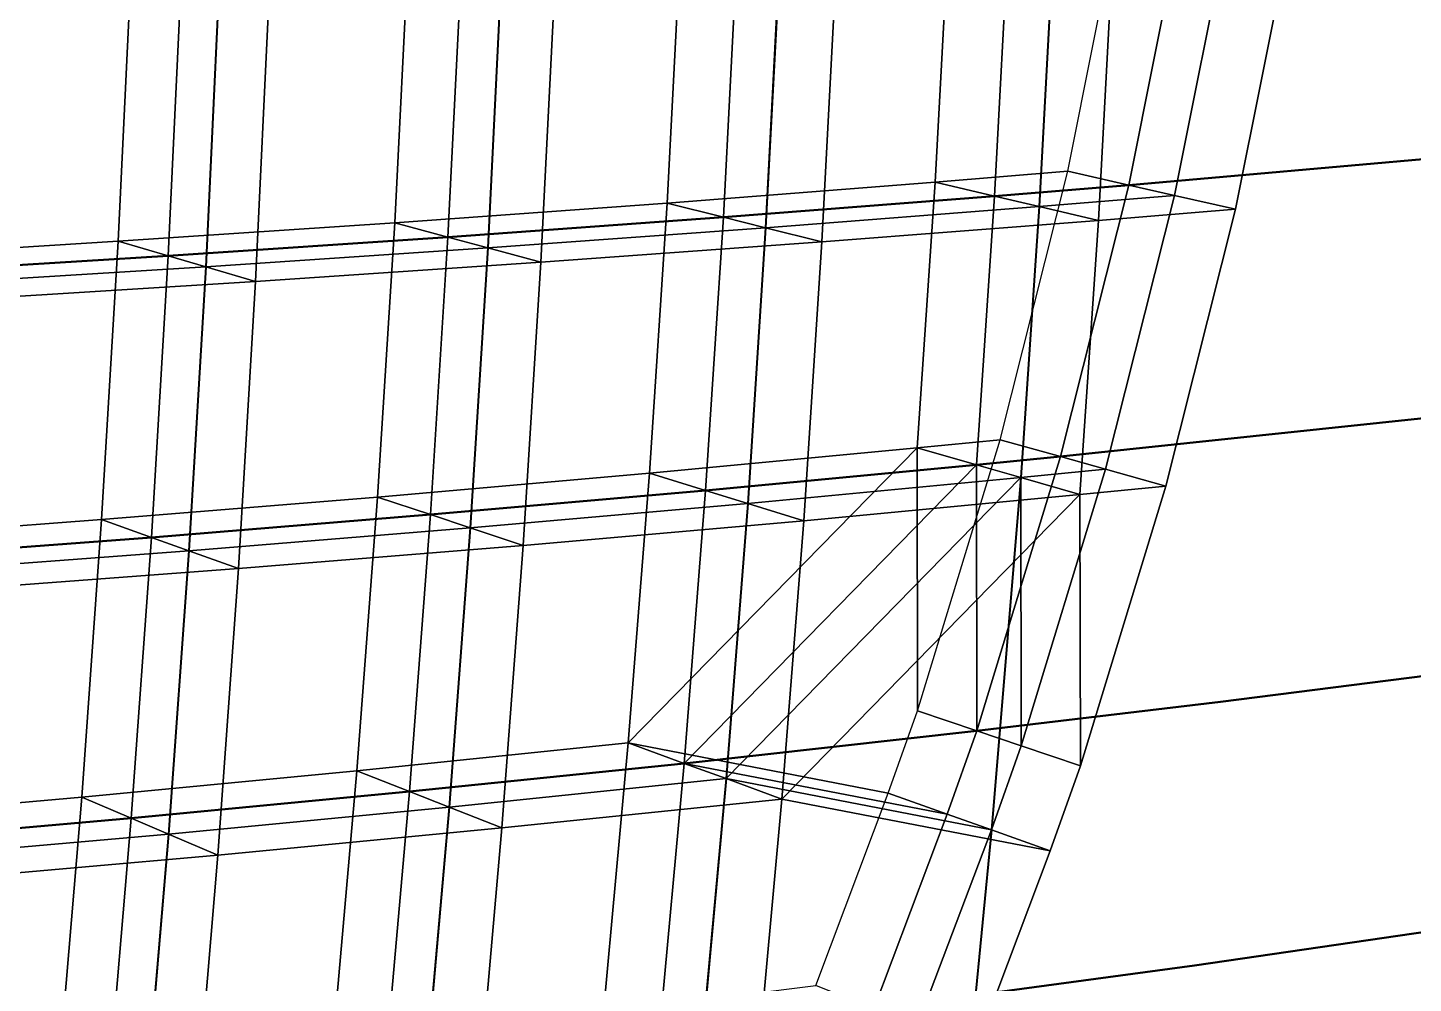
# Model space of a CAD drawing. Extents: x -25.3 to 28.3, y -25.5 to 26.5.
# Drawn here: x 14.375 to 19.096, y -6.808 to -3.554 of the extents above; entities that cross this region are included whole.
import ezdxf

# ---------------------------------------------------------------- set-up
doc = ezdxf.new("R2010")
doc.units = 0
doc.header["$MEASUREMENT"] = 0
doc.layers.add('LowerTendons', color=150, linetype='CONTINUOUS', lineweight=50)
doc.layers.add('UpperTendons', color=123, linetype='CONTINUOUS', lineweight=40)
doc.layers.add('TestBases', color=40, linetype='CONTINUOUS')

msp = doc.modelspace()

# ---------------------------------------------------------------- linework, layer by layer
at = {"layer": 'LowerTendons'}
for p, q in [((18.12614, -4.08992, 29.54193), (19.46743, -3.97234, 28.69233)), ((17.66858, -4.12744, 29.81267), (18.12614, -4.08992, 29.54193)), ((16.74488, -4.19924, 30.33126), (17.66858, -4.12744, 29.81267)), ((15.80615, -4.26712, 30.82154), (16.74488, -4.19924, 30.33126)), ((14.85325, -4.33102, 31.28312), (15.80615, -4.26712, 30.82154)), ((13.88706, -4.3909, 31.7156), (14.85325, -4.33102, 31.28312)), ((17.89325, -5.01444, 29.54145), (19.40428, -4.8546, 28.59925)), ((16.68421, -5.12994, 30.22136), (17.60672, -5.04285, 29.7083)), ((17.60672, -5.04285, 29.7083), (17.89325, -5.01444, 29.54145)), ((15.74702, -5.21225, 30.70625), (16.68421, -5.12994, 30.22136)), ((14.79602, -5.28971, 31.16259), (15.74702, -5.21225, 30.70625)), ((13.83207, -5.36227, 31.59003), (14.79602, -5.28971, 31.16259)), ((18.43827, -5.84957, 29.04862), (19.32826, -5.73652, 28.4872)), ((17.60789, -5.94832, 29.53963), (18.43827, -5.84957, 29.04862)), ((16.61127, -6.05913, 30.08924), (17.60789, -5.94832, 29.53963)), ((15.67597, -6.15547, 30.5677), (16.61127, -6.05913, 30.08924)), ((14.72727, -6.24611, 31.01779), (15.67597, -6.15547, 30.5677)), ((13.76604, -6.33097, 31.43922), (14.72727, -6.24611, 31.01779)), ((18.35, -6.7472, 28.90956), (19.23925, -6.61801, 28.35601)), ((17.25731, -6.89466, 29.5408), (18.35, -6.7472, 28.90956))]:
    msp.add_line(p, q, dxfattribs=at)
at = {"layer": 'TestBases'}
for points in [[(17.91839, -4.04304, 29.20334), (18.09958, -3.1367, 29.20302), (17.5149, -3.17433, 29.55337), (17.46607, -4.08014, 29.47098)], [(17.91839, -4.04304, 29.20334), (18.09958, -3.1367, 29.20302), (18.30943, -3.17307, 29.54161), (18.12614, -4.08992, 29.54193)], [(16.55296, -4.15111, 29.98362), (17.46607, -4.08014, 29.47098), (17.5149, -3.17433, 29.55337), (16.60087, -3.22987, 30.0704)], [(17.46607, -4.08014, 29.47098), (17.5149, -3.17433, 29.55337), (17.71797, -3.21114, 29.89602), (17.66858, -4.12744, 29.81267)], [(17.5149, -3.17433, 29.55337), (17.46607, -4.08014, 29.47098), (17.66858, -4.12744, 29.81267), (17.71797, -3.21114, 29.89602)], [(18.12614, -4.08992, 29.54193), (18.30943, -3.17307, 29.54161), (17.71797, -3.21114, 29.89602), (17.66858, -4.12744, 29.81267)], [(18.12614, -4.08992, 29.54193), (18.30943, -3.17307, 29.54161), (17.71797, -3.21114, 29.89602), (17.66858, -4.12744, 29.81267)], [(18.28195, -4.12507, 29.79587), (18.46682, -3.20035, 29.79555), (17.87028, -3.23874, 30.15301), (17.82046, -4.16292, 30.06894)], [(18.28195, -4.12507, 29.79587), (18.46682, -3.20035, 29.79555), (17.87028, -3.23874, 30.15301), (17.82046, -4.16292, 30.06894)], [(18.12614, -4.08992, 29.54193), (18.30943, -3.17307, 29.54161), (18.46682, -3.20035, 29.79555), (18.28195, -4.12507, 29.79587)], [(18.28195, -4.12507, 29.79587), (18.46682, -3.20035, 29.79555), (18.67667, -3.23671, 30.13413), (18.4897, -4.17195, 30.13446)], [(15.62499, -4.21821, 30.46829), (16.55296, -4.15111, 29.98362), (16.60087, -3.22987, 30.0704), (15.67169, -3.28239, 30.55935)], [(16.55296, -4.15111, 29.98362), (16.60087, -3.22987, 30.0704), (16.79334, -3.26732, 30.41904), (16.74488, -4.19924, 30.33126)], [(16.60087, -3.22987, 30.0704), (16.55296, -4.15111, 29.98362), (16.74488, -4.19924, 30.33126), (16.79334, -3.26732, 30.41904)], [(16.74488, -4.19924, 30.33126), (17.66858, -4.12744, 29.81267), (17.71797, -3.21114, 29.89602), (16.79334, -3.26732, 30.41904)], [(16.74488, -4.19924, 30.33126), (17.66858, -4.12744, 29.81267), (17.71797, -3.21114, 29.89602), (16.79334, -3.26732, 30.41904)], [(16.88882, -4.23534, 30.59199), (17.82046, -4.16292, 30.06894), (17.87028, -3.23874, 30.15301), (16.9377, -3.2954, 30.68053)], [(16.88882, -4.23534, 30.59199), (17.82046, -4.16292, 30.06894), (17.87028, -3.23874, 30.15301), (16.9377, -3.2954, 30.68053)], [(17.66858, -4.12744, 29.81267), (17.71797, -3.21114, 29.89602), (17.87028, -3.23874, 30.15301), (17.82046, -4.16292, 30.06894)], [(17.71797, -3.21114, 29.89602), (17.66858, -4.12744, 29.81267), (17.82046, -4.16292, 30.06894), (17.87028, -3.23874, 30.15301)], [(17.82046, -4.16292, 30.06894), (17.87028, -3.23874, 30.15301), (18.07335, -3.27554, 30.49565), (18.02296, -4.21023, 30.41064)], [(17.87028, -3.23874, 30.15301), (17.82046, -4.16292, 30.06894), (18.02296, -4.21023, 30.41064), (18.07335, -3.27554, 30.49565)], [(18.4897, -4.17195, 30.13446), (18.67667, -3.23671, 30.13413), (18.07335, -3.27554, 30.49565), (18.02296, -4.21023, 30.41064)], [(14.68301, -4.28138, 30.92457), (15.62499, -4.21821, 30.46829), (15.67169, -3.28239, 30.55935), (14.72822, -3.33184, 31.0198)], [(15.62499, -4.21821, 30.46829), (15.67169, -3.28239, 30.55935), (15.85339, -3.32044, 30.91367), (15.80615, -4.26712, 30.82154)], [(15.67169, -3.28239, 30.55935), (15.62499, -4.21821, 30.46829), (15.80615, -4.26712, 30.82154), (15.85339, -3.32044, 30.91367)], [(15.80615, -4.26712, 30.82154), (16.74488, -4.19924, 30.33126), (16.79334, -3.26732, 30.41904), (15.85339, -3.32044, 30.91367)], [(15.80615, -4.26712, 30.82154), (16.74488, -4.19924, 30.33126), (16.79334, -3.26732, 30.41904), (15.85339, -3.32044, 30.91367)], [(15.94201, -4.3038, 31.08648), (16.88882, -4.23534, 30.59199), (16.9377, -3.2954, 30.68053), (15.98966, -3.34899, 31.1794)], [(15.94201, -4.3038, 31.08648), (16.88882, -4.23534, 30.59199), (16.9377, -3.2954, 30.68053), (15.98966, -3.34899, 31.1794)], [(16.74488, -4.19924, 30.33126), (16.79334, -3.26732, 30.41904), (16.9377, -3.2954, 30.68053), (16.88882, -4.23534, 30.59199)], [(16.79334, -3.26732, 30.41904), (16.74488, -4.19924, 30.33126), (16.88882, -4.23534, 30.59199), (16.9377, -3.2954, 30.68053)], [(16.88882, -4.23534, 30.59199), (16.9377, -3.2954, 30.68053), (17.13017, -3.33285, 31.02917), (17.08074, -4.28347, 30.93962)], [(16.9377, -3.2954, 30.68053), (16.88882, -4.23534, 30.59199), (17.08074, -4.28347, 30.93962), (17.13017, -3.33285, 31.02917)], [(17.08074, -4.28347, 30.93962), (18.02296, -4.21023, 30.41064), (18.07335, -3.27554, 30.49565), (17.13017, -3.33285, 31.02917)], [(13.7279, -4.34057, 31.3521), (14.68301, -4.28138, 30.92457), (14.72822, -3.33184, 31.0198), (13.77135, -3.3782, 31.45135)], [(14.68301, -4.28138, 30.92457), (14.72822, -3.33184, 31.0198), (14.89899, -3.37047, 31.37945), (14.85325, -4.33102, 31.28312)], [(14.72822, -3.33184, 31.0198), (14.68301, -4.28138, 30.92457), (14.85325, -4.33102, 31.28312), (14.89899, -3.37047, 31.37945)], [(14.85325, -4.33102, 31.28312), (15.80615, -4.26712, 30.82154), (15.85339, -3.32044, 30.91367), (14.89899, -3.37047, 31.37945)], [(14.85325, -4.33102, 31.28312), (15.80615, -4.26712, 30.82154), (15.85339, -3.32044, 30.91367), (14.89899, -3.37047, 31.37945)], [(14.98092, -4.36825, 31.55203), (15.94201, -4.3038, 31.08648), (15.98966, -3.34899, 31.1794), (15.02706, -3.39945, 31.64919)], [(14.98092, -4.36825, 31.55203), (15.94201, -4.3038, 31.08648), (15.98966, -3.34899, 31.1794), (15.02706, -3.39945, 31.64919)], [(15.80615, -4.26712, 30.82154), (15.85339, -3.32044, 30.91367), (15.98966, -3.34899, 31.1794), (15.94201, -4.3038, 31.08648)], [(15.85339, -3.32044, 30.91367), (15.80615, -4.26712, 30.82154), (15.94201, -4.3038, 31.08648), (15.98966, -3.34899, 31.1794)], [(15.94201, -4.3038, 31.08648), (15.98966, -3.34899, 31.1794), (16.17136, -3.38704, 31.53371), (16.12317, -4.3527, 31.43974)], [(15.98966, -3.34899, 31.1794), (15.94201, -4.3038, 31.08648), (16.12317, -4.3527, 31.43974), (16.17136, -3.38704, 31.53371)], [(16.12317, -4.3527, 31.43974), (17.08074, -4.28347, 30.93962), (17.13017, -3.33285, 31.02917), (16.17136, -3.38704, 31.53371)], [(13.88706, -4.3909, 31.7156), (14.85325, -4.33102, 31.28312), (14.89899, -3.37047, 31.37945), (13.93102, -3.41736, 31.81601)], [(13.88706, -4.3909, 31.7156), (14.85325, -4.33102, 31.28312), (14.89899, -3.37047, 31.37945), (13.93102, -3.41736, 31.81601)], [(14.85325, -4.33102, 31.28312), (14.89899, -3.37047, 31.37945), (15.02706, -3.39945, 31.64919), (14.98092, -4.36825, 31.55203)], [(14.89899, -3.37047, 31.37945), (14.85325, -4.33102, 31.28312), (14.98092, -4.36825, 31.55203), (15.02706, -3.39945, 31.64919)], [(15.15116, -4.41789, 31.91057), (16.12317, -4.3527, 31.43974), (16.17136, -3.38704, 31.53371), (15.19782, -3.43808, 32.00884)], [(14.00643, -4.42864, 31.98823), (14.98092, -4.36825, 31.55203), (15.02706, -3.39945, 31.64919), (14.05077, -3.44674, 32.0895)], [(14.00643, -4.42864, 31.98823), (14.98092, -4.36825, 31.55203), (15.02706, -3.39945, 31.64919), (14.05077, -3.44674, 32.0895)], [(14.1656, -4.47897, 32.35173), (15.15116, -4.41789, 31.91057), (15.19782, -3.43808, 32.00884), (14.21044, -3.48591, 32.45415)], [(14.98092, -4.36825, 31.55203), (15.02706, -3.39945, 31.64919), (15.19782, -3.43808, 32.00884), (15.15116, -4.41789, 31.91057)], [(15.02706, -3.39945, 31.64919), (14.98092, -4.36825, 31.55203), (15.15116, -4.41789, 31.91057), (15.19782, -3.43808, 32.00884)], [(17.68817, -4.95697, 29.20286), (17.91839, -4.04304, 29.20334), (17.46607, -4.08014, 29.47098), (17.40492, -4.98505, 29.3678)], [(17.91839, -4.04304, 29.20334), (17.46607, -4.08014, 29.47098), (17.66858, -4.12744, 29.81267), (18.12614, -4.08992, 29.54193)], [(17.46607, -4.08014, 29.47098), (17.91839, -4.04304, 29.20334), (18.12614, -4.08992, 29.54193), (17.66858, -4.12744, 29.81267)], [(17.68817, -4.95697, 29.20286), (17.91839, -4.04304, 29.20334), (18.12614, -4.08992, 29.54193), (17.89325, -5.01444, 29.54145)], [(16.49299, -5.07115, 29.87499), (17.40492, -4.98505, 29.3678), (17.46607, -4.08014, 29.47098), (16.55296, -4.15111, 29.98362)], [(16.55296, -4.15111, 29.98362), (17.46607, -4.08014, 29.47098), (17.66858, -4.12744, 29.81267), (16.74488, -4.19924, 30.33126)], [(17.46607, -4.08014, 29.47098), (16.55296, -4.15111, 29.98362), (16.74488, -4.19924, 30.33126), (17.66858, -4.12744, 29.81267)], [(17.40492, -4.98505, 29.3678), (17.46607, -4.08014, 29.47098), (17.66858, -4.12744, 29.81267), (17.60672, -5.04285, 29.7083)], [(17.46607, -4.08014, 29.47098), (17.40492, -4.98505, 29.3678), (17.60672, -5.04285, 29.7083), (17.66858, -4.12744, 29.81267)], [(17.89325, -5.01444, 29.54145), (18.12614, -4.08992, 29.54193), (17.66858, -4.12744, 29.81267), (17.60672, -5.04285, 29.7083)], [(17.89325, -5.01444, 29.54145), (18.12614, -4.08992, 29.54193), (17.66858, -4.12744, 29.81267), (17.60672, -5.04285, 29.7083)], [(18.12614, -4.08992, 29.54193), (17.66858, -4.12744, 29.81267), (17.82046, -4.16292, 30.06894), (18.28195, -4.12507, 29.79587)], [(17.66858, -4.12744, 29.81267), (18.12614, -4.08992, 29.54193), (18.28195, -4.12507, 29.79587), (17.82046, -4.16292, 30.06894)], [(17.89325, -5.01444, 29.54145), (18.12614, -4.08992, 29.54193), (18.28195, -4.12507, 29.79587), (18.04706, -5.05755, 29.79538)], [(15.56654, -5.15251, 30.35432), (16.49299, -5.07115, 29.87499), (16.55296, -4.15111, 29.98362), (15.62499, -4.21821, 30.46829)], [(15.62499, -4.21821, 30.46829), (16.55296, -4.15111, 29.98362), (16.74488, -4.19924, 30.33126), (15.80615, -4.26712, 30.82154)], [(16.55296, -4.15111, 29.98362), (15.62499, -4.21821, 30.46829), (15.80615, -4.26712, 30.82154), (16.74488, -4.19924, 30.33126)], [(16.49299, -5.07115, 29.87499), (16.55296, -4.15111, 29.98362), (16.74488, -4.19924, 30.33126), (16.68421, -5.12994, 30.22136)], [(16.55296, -4.15111, 29.98362), (16.49299, -5.07115, 29.87499), (16.68421, -5.12994, 30.22136), (16.74488, -4.19924, 30.33126)], [(16.68421, -5.12994, 30.22136), (17.60672, -5.04285, 29.7083), (17.66858, -4.12744, 29.81267), (16.74488, -4.19924, 30.33126)], [(16.68421, -5.12994, 30.22136), (17.60672, -5.04285, 29.7083), (17.66858, -4.12744, 29.81267), (16.74488, -4.19924, 30.33126)], [(16.74488, -4.19924, 30.33126), (17.66858, -4.12744, 29.81267), (17.82046, -4.16292, 30.06894), (16.88882, -4.23534, 30.59199)], [(17.66858, -4.12744, 29.81267), (16.74488, -4.19924, 30.33126), (16.88882, -4.23534, 30.59199), (17.82046, -4.16292, 30.06894)], [(17.60672, -5.04285, 29.7083), (17.66858, -4.12744, 29.81267), (17.82046, -4.16292, 30.06894), (17.75807, -5.0862, 29.96367)], [(17.66858, -4.12744, 29.81267), (17.60672, -5.04285, 29.7083), (17.75807, -5.0862, 29.96367), (17.82046, -4.16292, 30.06894)], [(18.04706, -5.05755, 29.79538), (18.28195, -4.12507, 29.79587), (17.82046, -4.16292, 30.06894), (17.75807, -5.0862, 29.96367)], [(18.04706, -5.05755, 29.79538), (18.28195, -4.12507, 29.79587), (17.82046, -4.16292, 30.06894), (17.75807, -5.0862, 29.96367)], [(18.28195, -4.12507, 29.79587), (17.82046, -4.16292, 30.06894), (18.02296, -4.21023, 30.41064), (18.4897, -4.17195, 30.13446)], [(17.82046, -4.16292, 30.06894), (18.28195, -4.12507, 29.79587), (18.4897, -4.17195, 30.13446), (18.02296, -4.21023, 30.41064)], [(18.04706, -5.05755, 29.79538), (18.28195, -4.12507, 29.79587), (18.4897, -4.17195, 30.13446), (18.25214, -5.11502, 30.13397)], [(15.74702, -5.21225, 30.70625), (16.68421, -5.12994, 30.22136), (16.74488, -4.19924, 30.33126), (15.80615, -4.26712, 30.82154)], [(15.74702, -5.21225, 30.70625), (16.68421, -5.12994, 30.22136), (16.74488, -4.19924, 30.33126), (15.80615, -4.26712, 30.82154)], [(15.80615, -4.26712, 30.82154), (16.74488, -4.19924, 30.33126), (16.88882, -4.23534, 30.59199), (15.94201, -4.3038, 31.08648)], [(16.74488, -4.19924, 30.33126), (15.80615, -4.26712, 30.82154), (15.94201, -4.3038, 31.08648), (16.88882, -4.23534, 30.59199)], [(16.68421, -5.12994, 30.22136), (16.74488, -4.19924, 30.33126), (16.88882, -4.23534, 30.59199), (16.82763, -5.17404, 30.48115)], [(16.74488, -4.19924, 30.33126), (16.68421, -5.12994, 30.22136), (16.82763, -5.17404, 30.48115), (16.88882, -4.23534, 30.59199)], [(16.82763, -5.17404, 30.48115), (17.75807, -5.0862, 29.96367), (17.82046, -4.16292, 30.06894), (16.88882, -4.23534, 30.59199)], [(16.82763, -5.17404, 30.48115), (17.75807, -5.0862, 29.96367), (17.82046, -4.16292, 30.06894), (16.88882, -4.23534, 30.59199)], [(16.88882, -4.23534, 30.59199), (17.82046, -4.16292, 30.06894), (18.02296, -4.21023, 30.41064), (17.08074, -4.28347, 30.93962)], [(17.82046, -4.16292, 30.06894), (16.88882, -4.23534, 30.59199), (17.08074, -4.28347, 30.93962), (18.02296, -4.21023, 30.41064)], [(17.75807, -5.0862, 29.96367), (17.82046, -4.16292, 30.06894), (18.02296, -4.21023, 30.41064), (17.95986, -5.144, 30.30417)], [(17.82046, -4.16292, 30.06894), (17.75807, -5.0862, 29.96367), (17.95986, -5.144, 30.30417), (18.02296, -4.21023, 30.41064)], [(18.25214, -5.11502, 30.13397), (18.4897, -4.17195, 30.13446), (18.02296, -4.21023, 30.41064), (17.95986, -5.144, 30.30417)], [(14.62644, -5.22908, 30.80542), (15.56654, -5.15251, 30.35432), (15.62499, -4.21821, 30.46829), (14.68301, -4.28138, 30.92457)], [(14.68301, -4.28138, 30.92457), (15.62499, -4.21821, 30.46829), (15.80615, -4.26712, 30.82154), (14.85325, -4.33102, 31.28312)], [(15.62499, -4.21821, 30.46829), (14.68301, -4.28138, 30.92457), (14.85325, -4.33102, 31.28312), (15.80615, -4.26712, 30.82154)], [(15.56654, -5.15251, 30.35432), (15.62499, -4.21821, 30.46829), (15.80615, -4.26712, 30.82154), (15.74702, -5.21225, 30.70625)], [(15.62499, -4.21821, 30.46829), (15.56654, -5.15251, 30.35432), (15.74702, -5.21225, 30.70625), (15.80615, -4.26712, 30.82154)], [(15.88238, -5.25705, 30.9702), (16.82763, -5.17404, 30.48115), (16.88882, -4.23534, 30.59199), (15.94201, -4.3038, 31.08648)], [(15.88238, -5.25705, 30.9702), (16.82763, -5.17404, 30.48115), (16.88882, -4.23534, 30.59199), (15.94201, -4.3038, 31.08648)], [(15.94201, -4.3038, 31.08648), (16.88882, -4.23534, 30.59199), (17.08074, -4.28347, 30.93962), (16.12317, -4.3527, 31.43974)], [(16.88882, -4.23534, 30.59199), (15.94201, -4.3038, 31.08648), (16.12317, -4.3527, 31.43974), (17.08074, -4.28347, 30.93962)], [(16.82763, -5.17404, 30.48115), (16.88882, -4.23534, 30.59199), (17.08074, -4.28347, 30.93962), (17.01885, -5.23284, 30.82752)], [(16.88882, -4.23534, 30.59199), (16.82763, -5.17404, 30.48115), (17.01885, -5.23284, 30.82752), (17.08074, -4.28347, 30.93962)], [(17.01885, -5.23284, 30.82752), (17.95986, -5.144, 30.30417), (18.02296, -4.21023, 30.41064), (17.08074, -4.28347, 30.93962)], [(13.67354, -5.30081, 31.22796), (14.62644, -5.22908, 30.80542), (14.68301, -4.28138, 30.92457), (13.7279, -4.34057, 31.3521)], [(13.7279, -4.34057, 31.3521), (14.68301, -4.28138, 30.92457), (14.85325, -4.33102, 31.28312), (13.88706, -4.3909, 31.7156)], [(14.68301, -4.28138, 30.92457), (13.7279, -4.34057, 31.3521), (13.88706, -4.3909, 31.7156), (14.85325, -4.33102, 31.28312)], [(14.62644, -5.22908, 30.80542), (14.68301, -4.28138, 30.92457), (14.85325, -4.33102, 31.28312), (14.79602, -5.28971, 31.16259)], [(14.68301, -4.28138, 30.92457), (14.62644, -5.22908, 30.80542), (14.79602, -5.28971, 31.16259), (14.85325, -4.33102, 31.28312)], [(14.79602, -5.28971, 31.16259), (15.74702, -5.21225, 30.70625), (15.80615, -4.26712, 30.82154), (14.85325, -4.33102, 31.28312)], [(14.79602, -5.28971, 31.16259), (15.74702, -5.21225, 30.70625), (15.80615, -4.26712, 30.82154), (14.85325, -4.33102, 31.28312)], [(14.85325, -4.33102, 31.28312), (15.80615, -4.26712, 30.82154), (15.94201, -4.3038, 31.08648), (14.98092, -4.36825, 31.55203)], [(15.80615, -4.26712, 30.82154), (14.85325, -4.33102, 31.28312), (14.98092, -4.36825, 31.55203), (15.94201, -4.3038, 31.08648)], [(15.74702, -5.21225, 30.70625), (15.80615, -4.26712, 30.82154), (15.94201, -4.3038, 31.08648), (15.88238, -5.25705, 30.9702)], [(15.80615, -4.26712, 30.82154), (15.74702, -5.21225, 30.70625), (15.88238, -5.25705, 30.9702), (15.94201, -4.3038, 31.08648)], [(16.06286, -5.31679, 31.32213), (17.01885, -5.23284, 30.82752), (17.08074, -4.28347, 30.93962), (16.12317, -4.3527, 31.43974)], [(13.83207, -5.36227, 31.59003), (14.79602, -5.28971, 31.16259), (14.85325, -4.33102, 31.28312), (13.88706, -4.3909, 31.7156)], [(13.83207, -5.36227, 31.59003), (14.79602, -5.28971, 31.16259), (14.85325, -4.33102, 31.28312), (13.88706, -4.3909, 31.7156)], [(13.88706, -4.3909, 31.7156), (14.85325, -4.33102, 31.28312), (14.98092, -4.36825, 31.55203), (14.00643, -4.42864, 31.98823)], [(14.85325, -4.33102, 31.28312), (13.88706, -4.3909, 31.7156), (14.00643, -4.42864, 31.98823), (14.98092, -4.36825, 31.55203)], [(14.79602, -5.28971, 31.16259), (14.85325, -4.33102, 31.28312), (14.98092, -4.36825, 31.55203), (14.9232, -5.33518, 31.43046)], [(14.85325, -4.33102, 31.28312), (14.79602, -5.28971, 31.16259), (14.9232, -5.33518, 31.43046), (14.98092, -4.36825, 31.55203)], [(14.9232, -5.33518, 31.43046), (15.88238, -5.25705, 30.9702), (15.94201, -4.3038, 31.08648), (14.98092, -4.36825, 31.55203)], [(14.9232, -5.33518, 31.43046), (15.88238, -5.25705, 30.9702), (15.94201, -4.3038, 31.08648), (14.98092, -4.36825, 31.55203)], [(14.98092, -4.36825, 31.55203), (15.94201, -4.3038, 31.08648), (16.12317, -4.3527, 31.43974), (15.15116, -4.41789, 31.91057)], [(15.94201, -4.3038, 31.08648), (14.98092, -4.36825, 31.55203), (15.15116, -4.41789, 31.91057), (16.12317, -4.3527, 31.43974)], [(15.88238, -5.25705, 30.9702), (15.94201, -4.3038, 31.08648), (16.12317, -4.3527, 31.43974), (16.06286, -5.31679, 31.32213)], [(15.94201, -4.3038, 31.08648), (15.88238, -5.25705, 30.9702), (16.06286, -5.31679, 31.32213), (16.12317, -4.3527, 31.43974)], [(13.95097, -5.40836, 31.86157), (14.9232, -5.33518, 31.43046), (14.98092, -4.36825, 31.55203), (14.00643, -4.42864, 31.98823)], [(13.95097, -5.40836, 31.86157), (14.9232, -5.33518, 31.43046), (14.98092, -4.36825, 31.55203), (14.00643, -4.42864, 31.98823)], [(14.00643, -4.42864, 31.98823), (14.98092, -4.36825, 31.55203), (15.15116, -4.41789, 31.91057), (14.1656, -4.47897, 32.35173)], [(14.98092, -4.36825, 31.55203), (14.00643, -4.42864, 31.98823), (14.1656, -4.47897, 32.35173), (15.15116, -4.41789, 31.91057)], [(14.9232, -5.33518, 31.43046), (14.98092, -4.36825, 31.55203), (15.15116, -4.41789, 31.91057), (15.09279, -5.39581, 31.78762)], [(14.98092, -4.36825, 31.55203), (14.9232, -5.33518, 31.43046), (15.09279, -5.39581, 31.78762), (15.15116, -4.41789, 31.91057)], [(15.09279, -5.39581, 31.78762), (16.06286, -5.31679, 31.32213), (16.12317, -4.3527, 31.43974), (15.15116, -4.41789, 31.91057)], [(14.10951, -5.46982, 32.22364), (15.09279, -5.39581, 31.78762), (15.15116, -4.41789, 31.91057), (14.1656, -4.47897, 32.35173)], [(17.30677, -6.16106, 29.20218), (17.40608, -5.88014, 29.20106), (17.40492, -4.98505, 29.3678), (16.42088, -5.98968, 29.74438)], [(17.40492, -4.98505, 29.3678), (16.42088, -5.98968, 29.74438), (16.61127, -6.05913, 30.08924), (17.60672, -5.04285, 29.7083)], [(17.40492, -4.98505, 29.3678), (17.40492, -4.98505, 29.3678), (16.49299, -5.07115, 29.87499), (16.42088, -5.98968, 29.74438)], [(16.42088, -5.98968, 29.74438), (17.40492, -4.98505, 29.3678), (17.60672, -5.04285, 29.7083), (16.61127, -6.05913, 30.08924)], [(16.49299, -5.07115, 29.87499), (17.40492, -4.98505, 29.3678), (17.60672, -5.04285, 29.7083), (16.68421, -5.12994, 30.22136)], [(17.40492, -4.98505, 29.3678), (16.49299, -5.07115, 29.87499), (16.68421, -5.12994, 30.22136), (17.60672, -5.04285, 29.7083)], [(17.40608, -5.88014, 29.20106), (17.40608, -5.88014, 29.20106), (17.68817, -4.95697, 29.20286), (17.40492, -4.98505, 29.3678)], [(17.68817, -4.95697, 29.20286), (17.40492, -4.98505, 29.3678), (17.60672, -5.04285, 29.7083), (17.89325, -5.01444, 29.54145)], [(17.40492, -4.98505, 29.3678), (17.68817, -4.95697, 29.20286), (17.89325, -5.01444, 29.54145), (17.60672, -5.04285, 29.7083)], [(17.40608, -5.88014, 29.20106), (17.40492, -4.98505, 29.3678), (17.60672, -5.04285, 29.7083), (17.60789, -5.94832, 29.53963)], [(17.40492, -4.98505, 29.3678), (17.40492, -4.98505, 29.3678), (17.60672, -5.04285, 29.7083)], [(17.40492, -4.98505, 29.3678), (17.40608, -5.88014, 29.20106), (17.60789, -5.94832, 29.53963), (17.60672, -5.04285, 29.7083)], [(17.40608, -5.88014, 29.20106), (17.68817, -4.95697, 29.20286), (17.89325, -5.01444, 29.54145), (17.60789, -5.94832, 29.53963)], [(17.50743, -6.23249, 29.54075), (17.60789, -5.94832, 29.53963), (17.60672, -5.04285, 29.7083), (16.61127, -6.05913, 30.08924)], [(17.50743, -6.23249, 29.54075), (17.60789, -5.94832, 29.53963), (17.60672, -5.04285, 29.7083), (16.61127, -6.05913, 30.08924)], [(17.60672, -5.04285, 29.7083), (16.61127, -6.05913, 30.08924), (16.75406, -6.11121, 30.34789), (17.75807, -5.0862, 29.96367)], [(17.60672, -5.04285, 29.7083), (17.60672, -5.04285, 29.7083), (16.68421, -5.12994, 30.22136), (16.61127, -6.05913, 30.08924)], [(17.60672, -5.04285, 29.7083), (17.60672, -5.04285, 29.7083), (16.68421, -5.12994, 30.22136), (16.61127, -6.05913, 30.08924)], [(16.61127, -6.05913, 30.08924), (17.60672, -5.04285, 29.7083), (17.75807, -5.0862, 29.96367), (16.75406, -6.11121, 30.34789)], [(16.68421, -5.12994, 30.22136), (17.60672, -5.04285, 29.7083), (17.75807, -5.0862, 29.96367), (16.82763, -5.17404, 30.48115)], [(17.60672, -5.04285, 29.7083), (16.68421, -5.12994, 30.22136), (16.82763, -5.17404, 30.48115), (17.75807, -5.0862, 29.96367)], [(17.60789, -5.94832, 29.53963), (17.60789, -5.94832, 29.53963), (17.89325, -5.01444, 29.54145), (17.60672, -5.04285, 29.7083)], [(17.60789, -5.94832, 29.53963), (17.60789, -5.94832, 29.53963), (17.89325, -5.01444, 29.54145), (17.60672, -5.04285, 29.7083)], [(17.89325, -5.01444, 29.54145), (17.60672, -5.04285, 29.7083), (17.75807, -5.0862, 29.96367), (18.04706, -5.05755, 29.79538)], [(17.60672, -5.04285, 29.7083), (17.89325, -5.01444, 29.54145), (18.04706, -5.05755, 29.79538), (17.75807, -5.0862, 29.96367)], [(17.60789, -5.94832, 29.53963), (17.60672, -5.04285, 29.7083), (17.75807, -5.0862, 29.96367), (17.75925, -5.99945, 29.79355)], [(17.60672, -5.04285, 29.7083), (17.60672, -5.04285, 29.7083), (17.75807, -5.0862, 29.96367)], [(17.60672, -5.04285, 29.7083), (17.60789, -5.94832, 29.53963), (17.75925, -5.99945, 29.79355), (17.75807, -5.0862, 29.96367)], [(17.60789, -5.94832, 29.53963), (17.89325, -5.01444, 29.54145), (18.04706, -5.05755, 29.79538), (17.75925, -5.99945, 29.79355)], [(15.4963, -6.08492, 30.21735), (16.42088, -5.98968, 29.74438), (16.49299, -5.07115, 29.87499), (15.56654, -5.15251, 30.35432)], [(15.56654, -5.15251, 30.35432), (16.49299, -5.07115, 29.87499), (16.68421, -5.12994, 30.22136), (15.74702, -5.21225, 30.70625)], [(16.49299, -5.07115, 29.87499), (15.56654, -5.15251, 30.35432), (15.74702, -5.21225, 30.70625), (16.68421, -5.12994, 30.22136)], [(16.42088, -5.98968, 29.74438), (16.49299, -5.07115, 29.87499), (16.68421, -5.12994, 30.22136), (16.61127, -6.05913, 30.08924)], [(16.49299, -5.07115, 29.87499), (16.42088, -5.98968, 29.74438), (16.61127, -6.05913, 30.08924), (16.68421, -5.12994, 30.22136)], [(17.65792, -6.28606, 29.79469), (17.75925, -5.99945, 29.79355), (17.75807, -5.0862, 29.96367), (16.75406, -6.11121, 30.34789)], [(17.65792, -6.28606, 29.79469), (17.75925, -5.99945, 29.79355), (17.75807, -5.0862, 29.96367), (16.75406, -6.11121, 30.34789)], [(17.75807, -5.0862, 29.96367), (16.75406, -6.11121, 30.34789), (16.94445, -6.18066, 30.69275), (17.95986, -5.144, 30.30417)], [(17.75807, -5.0862, 29.96367), (17.75807, -5.0862, 29.96367), (16.82763, -5.17404, 30.48115), (16.75406, -6.11121, 30.34789)], [(17.75807, -5.0862, 29.96367), (17.75807, -5.0862, 29.96367), (16.82763, -5.17404, 30.48115), (16.75406, -6.11121, 30.34789)], [(16.75406, -6.11121, 30.34789), (17.75807, -5.0862, 29.96367), (17.95986, -5.144, 30.30417), (16.94445, -6.18066, 30.69275)], [(16.82763, -5.17404, 30.48115), (17.75807, -5.0862, 29.96367), (17.95986, -5.144, 30.30417), (17.01885, -5.23284, 30.82752)], [(17.75807, -5.0862, 29.96367), (16.82763, -5.17404, 30.48115), (17.01885, -5.23284, 30.82752), (17.95986, -5.144, 30.30417)], [(17.75925, -5.99945, 29.79355), (17.75925, -5.99945, 29.79355), (18.04706, -5.05755, 29.79538), (17.75807, -5.0862, 29.96367)], [(17.75925, -5.99945, 29.79355), (17.75925, -5.99945, 29.79355), (18.04706, -5.05755, 29.79538), (17.75807, -5.0862, 29.96367)], [(18.04706, -5.05755, 29.79538), (17.75807, -5.0862, 29.96367), (17.95986, -5.144, 30.30417), (18.25214, -5.11502, 30.13397)], [(17.75807, -5.0862, 29.96367), (18.04706, -5.05755, 29.79538), (18.25214, -5.11502, 30.13397), (17.95986, -5.144, 30.30417)], [(17.75925, -5.99945, 29.79355), (17.75807, -5.0862, 29.96367), (17.95986, -5.144, 30.30417), (17.96106, -6.06762, 30.13211)], [(17.75807, -5.0862, 29.96367), (17.75807, -5.0862, 29.96367), (17.95986, -5.144, 30.30417)], [(17.75807, -5.0862, 29.96367), (17.75925, -5.99945, 29.79355), (17.96106, -6.06762, 30.13211), (17.95986, -5.144, 30.30417)], [(17.75925, -5.99945, 29.79355), (18.04706, -5.05755, 29.79538), (18.25214, -5.11502, 30.13397), (17.96106, -6.06762, 30.13211)], [(15.67597, -6.15547, 30.5677), (16.61127, -6.05913, 30.08924), (16.68421, -5.12994, 30.22136), (15.74702, -5.21225, 30.70625)], [(15.67597, -6.15547, 30.5677), (16.61127, -6.05913, 30.08924), (16.68421, -5.12994, 30.22136), (15.74702, -5.21225, 30.70625)], [(15.74702, -5.21225, 30.70625), (16.68421, -5.12994, 30.22136), (16.82763, -5.17404, 30.48115), (15.88238, -5.25705, 30.9702)], [(16.68421, -5.12994, 30.22136), (15.74702, -5.21225, 30.70625), (15.88238, -5.25705, 30.9702), (16.82763, -5.17404, 30.48115)], [(16.61127, -6.05913, 30.08924), (16.68421, -5.12994, 30.22136), (16.82763, -5.17404, 30.48115), (16.75406, -6.11121, 30.34789)], [(16.68421, -5.12994, 30.22136), (16.61127, -6.05913, 30.08924), (16.75406, -6.11121, 30.34789), (16.82763, -5.17404, 30.48115)], [(17.85858, -6.3575, 30.13326), (17.96106, -6.06762, 30.13211), (17.95986, -5.144, 30.30417), (16.94445, -6.18066, 30.69275)], [(17.95986, -5.144, 30.30417), (17.95986, -5.144, 30.30417), (17.01885, -5.23284, 30.82752), (16.94445, -6.18066, 30.69275)], [(17.96106, -6.06762, 30.13211), (17.96106, -6.06762, 30.13211), (18.25214, -5.11502, 30.13397), (17.95986, -5.144, 30.30417)], [(14.55848, -6.17452, 30.66229), (15.4963, -6.08492, 30.21735), (15.56654, -5.15251, 30.35432), (14.62644, -5.22908, 30.80542)], [(14.62644, -5.22908, 30.80542), (15.56654, -5.15251, 30.35432), (15.74702, -5.21225, 30.70625), (14.79602, -5.28971, 31.16259)], [(15.56654, -5.15251, 30.35432), (14.62644, -5.22908, 30.80542), (14.79602, -5.28971, 31.16259), (15.74702, -5.21225, 30.70625)], [(15.4963, -6.08492, 30.21735), (15.56654, -5.15251, 30.35432), (15.74702, -5.21225, 30.70625), (15.67597, -6.15547, 30.5677)], [(15.56654, -5.15251, 30.35432), (15.4963, -6.08492, 30.21735), (15.67597, -6.15547, 30.5677), (15.74702, -5.21225, 30.70625)], [(15.81072, -6.20839, 30.83046), (16.75406, -6.11121, 30.34789), (16.82763, -5.17404, 30.48115), (15.88238, -5.25705, 30.9702)], [(15.81072, -6.20839, 30.83046), (16.75406, -6.11121, 30.34789), (16.82763, -5.17404, 30.48115), (15.88238, -5.25705, 30.9702)], [(15.88238, -5.25705, 30.9702), (16.82763, -5.17404, 30.48115), (17.01885, -5.23284, 30.82752), (16.06286, -5.31679, 31.32213)], [(16.82763, -5.17404, 30.48115), (15.88238, -5.25705, 30.9702), (16.06286, -5.31679, 31.32213), (17.01885, -5.23284, 30.82752)], [(16.75406, -6.11121, 30.34789), (16.82763, -5.17404, 30.48115), (17.01885, -5.23284, 30.82752), (16.94445, -6.18066, 30.69275)], [(16.82763, -5.17404, 30.48115), (16.75406, -6.11121, 30.34789), (16.94445, -6.18066, 30.69275), (17.01885, -5.23284, 30.82752)], [(13.60827, -6.25841, 31.07889), (14.55848, -6.17452, 30.66229), (14.62644, -5.22908, 30.80542), (13.67354, -5.30081, 31.22796)], [(13.67354, -5.30081, 31.22796), (14.62644, -5.22908, 30.80542), (14.79602, -5.28971, 31.16259), (13.83207, -5.36227, 31.59003)], [(14.62644, -5.22908, 30.80542), (13.67354, -5.30081, 31.22796), (13.83207, -5.36227, 31.59003), (14.79602, -5.28971, 31.16259)], [(14.55848, -6.17452, 30.66229), (14.62644, -5.22908, 30.80542), (14.79602, -5.28971, 31.16259), (14.72727, -6.24611, 31.01779)], [(14.62644, -5.22908, 30.80542), (14.55848, -6.17452, 30.66229), (14.72727, -6.24611, 31.01779), (14.79602, -5.28971, 31.16259)], [(14.72727, -6.24611, 31.01779), (15.67597, -6.15547, 30.5677), (15.74702, -5.21225, 30.70625), (14.79602, -5.28971, 31.16259)], [(14.72727, -6.24611, 31.01779), (15.67597, -6.15547, 30.5677), (15.74702, -5.21225, 30.70625), (14.79602, -5.28971, 31.16259)], [(14.79602, -5.28971, 31.16259), (15.74702, -5.21225, 30.70625), (15.88238, -5.25705, 30.9702), (14.9232, -5.33518, 31.43046)], [(15.74702, -5.21225, 30.70625), (14.79602, -5.28971, 31.16259), (14.9232, -5.33518, 31.43046), (15.88238, -5.25705, 30.9702)], [(15.67597, -6.15547, 30.5677), (15.74702, -5.21225, 30.70625), (15.88238, -5.25705, 30.9702), (15.81072, -6.20839, 30.83046)], [(15.74702, -5.21225, 30.70625), (15.67597, -6.15547, 30.5677), (15.81072, -6.20839, 30.83046), (15.88238, -5.25705, 30.9702)], [(15.99038, -6.27894, 31.1808), (16.94445, -6.18066, 30.69275), (17.01885, -5.23284, 30.82752), (16.06286, -5.31679, 31.32213)], [(14.85387, -6.2998, 31.28442), (15.81072, -6.20839, 30.83046), (15.88238, -5.25705, 30.9702), (14.9232, -5.33518, 31.43046)], [(14.85387, -6.2998, 31.28442), (15.81072, -6.20839, 30.83046), (15.88238, -5.25705, 30.9702), (14.9232, -5.33518, 31.43046)], [(14.9232, -5.33518, 31.43046), (15.88238, -5.25705, 30.9702), (16.06286, -5.31679, 31.32213), (15.09279, -5.39581, 31.78762)], [(15.88238, -5.25705, 30.9702), (14.9232, -5.33518, 31.43046), (15.09279, -5.39581, 31.78762), (16.06286, -5.31679, 31.32213)], [(15.81072, -6.20839, 30.83046), (15.88238, -5.25705, 30.9702), (16.06286, -5.31679, 31.32213), (15.99038, -6.27894, 31.1808)], [(15.88238, -5.25705, 30.9702), (15.81072, -6.20839, 30.83046), (15.99038, -6.27894, 31.1808), (16.06286, -5.31679, 31.32213)], [(13.76604, -6.33097, 31.43922), (14.72727, -6.24611, 31.01779), (14.79602, -5.28971, 31.16259), (13.83207, -5.36227, 31.59003)], [(13.76604, -6.33097, 31.43922), (14.72727, -6.24611, 31.01779), (14.79602, -5.28971, 31.16259), (13.83207, -5.36227, 31.59003)], [(13.83207, -5.36227, 31.59003), (14.79602, -5.28971, 31.16259), (14.9232, -5.33518, 31.43046), (13.95097, -5.40836, 31.86157)], [(14.79602, -5.28971, 31.16259), (13.83207, -5.36227, 31.59003), (13.95097, -5.40836, 31.86157), (14.9232, -5.33518, 31.43046)], [(14.72727, -6.24611, 31.01779), (14.79602, -5.28971, 31.16259), (14.9232, -5.33518, 31.43046), (14.85387, -6.2998, 31.28442)], [(14.79602, -5.28971, 31.16259), (14.72727, -6.24611, 31.01779), (14.85387, -6.2998, 31.28442), (14.9232, -5.33518, 31.43046)], [(15.02266, -6.37139, 31.63993), (15.99038, -6.27894, 31.1808), (16.06286, -5.31679, 31.32213), (15.09279, -5.39581, 31.78762)], [(13.88438, -6.3854, 31.70948), (14.85387, -6.2998, 31.28442), (14.9232, -5.33518, 31.43046), (13.95097, -5.40836, 31.86157)], [(13.88438, -6.3854, 31.70948), (14.85387, -6.2998, 31.28442), (14.9232, -5.33518, 31.43046), (13.95097, -5.40836, 31.86157)], [(13.95097, -5.40836, 31.86157), (14.9232, -5.33518, 31.43046), (15.09279, -5.39581, 31.78762), (14.10951, -5.46982, 32.22364)], [(14.9232, -5.33518, 31.43046), (13.95097, -5.40836, 31.86157), (14.10951, -5.46982, 32.22364), (15.09279, -5.39581, 31.78762)], [(14.85387, -6.2998, 31.28442), (14.9232, -5.33518, 31.43046), (15.09279, -5.39581, 31.78762), (15.02266, -6.37139, 31.63993)], [(14.9232, -5.33518, 31.43046), (14.85387, -6.2998, 31.28442), (15.02266, -6.37139, 31.63993), (15.09279, -5.39581, 31.78762)], [(14.04215, -6.45796, 32.06981), (15.02266, -6.37139, 31.63993), (15.09279, -5.39581, 31.78762), (14.10951, -5.46982, 32.22364)], [(17.30677, -6.16106, 29.20218), (17.40608, -5.88014, 29.20106), (17.60789, -5.94832, 29.53963), (17.50743, -6.23249, 29.54075)], [(17.40608, -5.88014, 29.20106), (17.40608, -5.88014, 29.20106), (17.60789, -5.94832, 29.53963)], [(17.50743, -6.23249, 29.54075), (17.60789, -5.94832, 29.53963), (17.75925, -5.99945, 29.79355), (17.65792, -6.28606, 29.79469)], [(17.60789, -5.94832, 29.53963), (17.60789, -5.94832, 29.53963), (17.75925, -5.99945, 29.79355)], [(15.41422, -7.01507, 30.05729), (16.33658, -6.9064, 29.59168), (16.42088, -5.98968, 29.74438), (15.4963, -6.08492, 30.21735)], [(15.4963, -6.08492, 30.21735), (16.42088, -5.98968, 29.74438), (16.61127, -6.05913, 30.08924), (15.67597, -6.15547, 30.5677)], [(16.42088, -5.98968, 29.74438), (15.4963, -6.08492, 30.21735), (15.67597, -6.15547, 30.5677), (16.61127, -6.05913, 30.08924)], [(16.33658, -6.9064, 29.59168), (16.42088, -5.98968, 29.74438), (16.61127, -6.05913, 30.08924), (16.52599, -6.98648, 29.93477)], [(17.05952, -6.81564, 29.20223), (17.30677, -6.16106, 29.20218), (16.42088, -5.98968, 29.74438), (16.33658, -6.9064, 29.59168)], [(16.42088, -5.98968, 29.74438), (16.33658, -6.9064, 29.59168), (16.52599, -6.98648, 29.93477), (16.61127, -6.05913, 30.08924)], [(17.30677, -6.16106, 29.20218), (16.42088, -5.98968, 29.74438), (16.61127, -6.05913, 30.08924), (17.50743, -6.23249, 29.54075)], [(16.42088, -5.98968, 29.74438), (17.30677, -6.16106, 29.20218), (17.50743, -6.23249, 29.54075), (16.61127, -6.05913, 30.08924)], [(17.65792, -6.28606, 29.79469), (17.75925, -5.99945, 29.79355), (17.96106, -6.06762, 30.13211), (17.85858, -6.3575, 30.13326)], [(17.75925, -5.99945, 29.79355), (17.75925, -5.99945, 29.79355), (17.96106, -6.06762, 30.13211)], [(14.47909, -7.11725, 30.49509), (15.41422, -7.01507, 30.05729), (15.4963, -6.08492, 30.21735), (14.55848, -6.17452, 30.66229)], [(14.55848, -6.17452, 30.66229), (15.4963, -6.08492, 30.21735), (15.67597, -6.15547, 30.5677), (14.72727, -6.24611, 31.01779)], [(15.4963, -6.08492, 30.21735), (14.55848, -6.17452, 30.66229), (14.72727, -6.24611, 31.01779), (15.67597, -6.15547, 30.5677)], [(15.41422, -7.01507, 30.05729), (15.4963, -6.08492, 30.21735), (15.67597, -6.15547, 30.5677), (15.59293, -7.09641, 30.40578)], [(15.4963, -6.08492, 30.21735), (15.41422, -7.01507, 30.05729), (15.59293, -7.09641, 30.40578), (15.67597, -6.15547, 30.5677)], [(15.59293, -7.09641, 30.40578), (16.52599, -6.98648, 29.93477), (16.61127, -6.05913, 30.08924), (15.67597, -6.15547, 30.5677)], [(15.59293, -7.09641, 30.40578), (16.52599, -6.98648, 29.93477), (16.61127, -6.05913, 30.08924), (15.67597, -6.15547, 30.5677)], [(15.67597, -6.15547, 30.5677), (16.61127, -6.05913, 30.08924), (16.75406, -6.11121, 30.34789), (15.81072, -6.20839, 30.83046)], [(16.61127, -6.05913, 30.08924), (15.67597, -6.15547, 30.5677), (15.81072, -6.20839, 30.83046), (16.75406, -6.11121, 30.34789)], [(16.52599, -6.98648, 29.93477), (16.61127, -6.05913, 30.08924), (16.75406, -6.11121, 30.34789), (16.66805, -7.04653, 30.19209)], [(17.25731, -6.89466, 29.5408), (17.50743, -6.23249, 29.54075), (16.61127, -6.05913, 30.08924), (16.52599, -6.98648, 29.93477)], [(17.25731, -6.89466, 29.5408), (17.50743, -6.23249, 29.54075), (16.61127, -6.05913, 30.08924), (16.52599, -6.98648, 29.93477)], [(16.61127, -6.05913, 30.08924), (16.52599, -6.98648, 29.93477), (16.66805, -7.04653, 30.19209), (16.75406, -6.11121, 30.34789)], [(17.50743, -6.23249, 29.54075), (16.61127, -6.05913, 30.08924), (16.75406, -6.11121, 30.34789), (17.65792, -6.28606, 29.79469)], [(16.61127, -6.05913, 30.08924), (17.50743, -6.23249, 29.54075), (17.65792, -6.28606, 29.79469), (16.75406, -6.11121, 30.34789)], [(15.72697, -7.15741, 30.66715), (16.66805, -7.04653, 30.19209), (16.75406, -6.11121, 30.34789), (15.81072, -6.20839, 30.83046)], [(15.72697, -7.15741, 30.66715), (16.66805, -7.04653, 30.19209), (16.75406, -6.11121, 30.34789), (15.81072, -6.20839, 30.83046)], [(15.81072, -6.20839, 30.83046), (16.75406, -6.11121, 30.34789), (16.94445, -6.18066, 30.69275), (15.99038, -6.27894, 31.1808)], [(16.75406, -6.11121, 30.34789), (15.81072, -6.20839, 30.83046), (15.99038, -6.27894, 31.1808), (16.94445, -6.18066, 30.69275)], [(16.66805, -7.04653, 30.19209), (16.75406, -6.11121, 30.34789), (16.94445, -6.18066, 30.69275), (16.85746, -7.12661, 30.53518)], [(17.40565, -6.95393, 29.79473), (17.65792, -6.28606, 29.79469), (16.75406, -6.11121, 30.34789), (16.66805, -7.04653, 30.19209)], [(17.40565, -6.95393, 29.79473), (17.65792, -6.28606, 29.79469), (16.75406, -6.11121, 30.34789), (16.66805, -7.04653, 30.19209)], [(16.75406, -6.11121, 30.34789), (16.66805, -7.04653, 30.19209), (16.85746, -7.12661, 30.53518), (16.94445, -6.18066, 30.69275)], [(17.65792, -6.28606, 29.79469), (16.75406, -6.11121, 30.34789), (16.94445, -6.18066, 30.69275), (17.85858, -6.3575, 30.13326)], [(16.75406, -6.11121, 30.34789), (17.65792, -6.28606, 29.79469), (17.85858, -6.3575, 30.13326), (16.94445, -6.18066, 30.69275)], [(13.53205, -7.21288, 30.90482), (14.47909, -7.11725, 30.49509), (14.55848, -6.17452, 30.66229), (13.60827, -6.25841, 31.07889)], [(13.60827, -6.25841, 31.07889), (14.55848, -6.17452, 30.66229), (14.72727, -6.24611, 31.01779), (13.76604, -6.33097, 31.43922)], [(14.55848, -6.17452, 30.66229), (13.60827, -6.25841, 31.07889), (13.76604, -6.33097, 31.43922), (14.72727, -6.24611, 31.01779)], [(14.47909, -7.11725, 30.49509), (14.55848, -6.17452, 30.66229), (14.72727, -6.24611, 31.01779), (14.64696, -7.19977, 30.84866)], [(14.55848, -6.17452, 30.66229), (14.47909, -7.11725, 30.49509), (14.64696, -7.19977, 30.84866), (14.72727, -6.24611, 31.01779)], [(14.64696, -7.19977, 30.84866), (15.59293, -7.09641, 30.40578), (15.67597, -6.15547, 30.5677), (14.72727, -6.24611, 31.01779)], [(14.64696, -7.19977, 30.84866), (15.59293, -7.09641, 30.40578), (15.67597, -6.15547, 30.5677), (14.72727, -6.24611, 31.01779)], [(14.72727, -6.24611, 31.01779), (15.67597, -6.15547, 30.5677), (15.81072, -6.20839, 30.83046), (14.85387, -6.2998, 31.28442)], [(15.67597, -6.15547, 30.5677), (14.72727, -6.24611, 31.01779), (14.85387, -6.2998, 31.28442), (15.81072, -6.20839, 30.83046)], [(15.59293, -7.09641, 30.40578), (15.67597, -6.15547, 30.5677), (15.81072, -6.20839, 30.83046), (15.72697, -7.15741, 30.66715)], [(15.67597, -6.15547, 30.5677), (15.59293, -7.09641, 30.40578), (15.72697, -7.15741, 30.66715), (15.81072, -6.20839, 30.83046)], [(15.90568, -7.23874, 31.01564), (16.85746, -7.12661, 30.53518), (16.94445, -6.18066, 30.69275), (15.99038, -6.27894, 31.1808)], [(17.60344, -7.03295, 30.13331), (17.85858, -6.3575, 30.13326), (16.94445, -6.18066, 30.69275), (16.85746, -7.12661, 30.53518)], [(17.05952, -6.81564, 29.20223), (17.30677, -6.16106, 29.20218), (17.50743, -6.23249, 29.54075), (17.25731, -6.89466, 29.5408)], [(14.77287, -7.26166, 31.11383), (15.72697, -7.15741, 30.66715), (15.81072, -6.20839, 30.83046), (14.85387, -6.2998, 31.28442)], [(14.77287, -7.26166, 31.11383), (15.72697, -7.15741, 30.66715), (15.81072, -6.20839, 30.83046), (14.85387, -6.2998, 31.28442)], [(14.85387, -6.2998, 31.28442), (15.81072, -6.20839, 30.83046), (15.99038, -6.27894, 31.1808), (15.02266, -6.37139, 31.63993)], [(15.81072, -6.20839, 30.83046), (14.85387, -6.2998, 31.28442), (15.02266, -6.37139, 31.63993), (15.99038, -6.27894, 31.1808)], [(15.72697, -7.15741, 30.66715), (15.81072, -6.20839, 30.83046), (15.99038, -6.27894, 31.1808), (15.90568, -7.23874, 31.01564)], [(15.81072, -6.20839, 30.83046), (15.72697, -7.15741, 30.66715), (15.90568, -7.23874, 31.01564), (15.99038, -6.27894, 31.1808)], [(13.68894, -7.29651, 31.26314), (14.64696, -7.19977, 30.84866), (14.72727, -6.24611, 31.01779), (13.76604, -6.33097, 31.43922)], [(13.68894, -7.29651, 31.26314), (14.64696, -7.19977, 30.84866), (14.72727, -6.24611, 31.01779), (13.76604, -6.33097, 31.43922)], [(13.76604, -6.33097, 31.43922), (14.72727, -6.24611, 31.01779), (14.85387, -6.2998, 31.28442), (13.88438, -6.3854, 31.70948)], [(14.72727, -6.24611, 31.01779), (13.76604, -6.33097, 31.43922), (13.88438, -6.3854, 31.70948), (14.85387, -6.2998, 31.28442)], [(14.64696, -7.19977, 30.84866), (14.72727, -6.24611, 31.01779), (14.85387, -6.2998, 31.28442), (14.77287, -7.26166, 31.11383)], [(14.72727, -6.24611, 31.01779), (14.64696, -7.19977, 30.84866), (14.77287, -7.26166, 31.11383), (14.85387, -6.2998, 31.28442)], [(17.25731, -6.89466, 29.5408), (17.50743, -6.23249, 29.54075), (17.65792, -6.28606, 29.79469), (17.40565, -6.95393, 29.79473)], [(13.80661, -7.35923, 31.53188), (14.77287, -7.26166, 31.11383), (14.85387, -6.2998, 31.28442), (13.88438, -6.3854, 31.70948)], [(13.80661, -7.35923, 31.53188), (14.77287, -7.26166, 31.11383), (14.85387, -6.2998, 31.28442), (13.88438, -6.3854, 31.70948)], [(13.88438, -6.3854, 31.70948), (14.85387, -6.2998, 31.28442), (15.02266, -6.37139, 31.63993), (14.04215, -6.45796, 32.06981)], [(14.85387, -6.2998, 31.28442), (13.88438, -6.3854, 31.70948), (14.04215, -6.45796, 32.06981), (15.02266, -6.37139, 31.63993)], [(14.77287, -7.26166, 31.11383), (14.85387, -6.2998, 31.28442), (15.02266, -6.37139, 31.63993), (14.94074, -7.34418, 31.4674)], [(14.85387, -6.2998, 31.28442), (14.77287, -7.26166, 31.11383), (14.94074, -7.34418, 31.4674), (15.02266, -6.37139, 31.63993)], [(14.94074, -7.34418, 31.4674), (15.90568, -7.23874, 31.01564), (15.99038, -6.27894, 31.1808), (15.02266, -6.37139, 31.63993)], [(17.40565, -6.95393, 29.79473), (17.65792, -6.28606, 29.79469), (17.85858, -6.3575, 30.13326), (17.60344, -7.03295, 30.13331)], [(13.96351, -7.44285, 31.89019), (14.94074, -7.34418, 31.4674), (15.02266, -6.37139, 31.63993), (14.04215, -6.45796, 32.06981)]]:
    msp.add_3dface(points, dxfattribs=at)
at = {"layer": 'UpperTendons'}
for p, q in [((17.87028, -3.23874, 30.15301), (17.82046, -4.16292, 30.06894)), ((16.9377, -3.2954, 30.68053), (16.88882, -4.23534, 30.59199)), ((15.98966, -3.34899, 31.1794), (15.94201, -4.3038, 31.08648)), ((15.02706, -3.39945, 31.64919), (14.98092, -4.36825, 31.55203)), ((17.82046, -4.16292, 30.06894), (17.75807, -5.0862, 29.96367)), ((16.88882, -4.23534, 30.59199), (16.82763, -5.17404, 30.48115)), ((15.94201, -4.3038, 31.08648), (15.88238, -5.25705, 30.9702)), ((14.98092, -4.36825, 31.55203), (14.9232, -5.33518, 31.43046)), ((17.75807, -5.0862, 29.96367), (17.65792, -6.28606, 29.79469)), ((16.82763, -5.17404, 30.48115), (16.75406, -6.11121, 30.34789)), ((15.88238, -5.25705, 30.9702), (15.81072, -6.20839, 30.83046)), ((14.9232, -5.33518, 31.43046), (14.85387, -6.2998, 31.28442)), ((16.75406, -6.11121, 30.34789), (16.66805, -7.04653, 30.19209)), ((15.81072, -6.20839, 30.83046), (15.72697, -7.15741, 30.66715)), ((14.85387, -6.2998, 31.28442), (14.77287, -7.26166, 31.11383)), ((17.65792, -6.28606, 29.79469), (17.59526, -6.92911, 29.68896))]:
    msp.add_line(p, q, dxfattribs=at)

doc.saveas('drawing.dxf')
